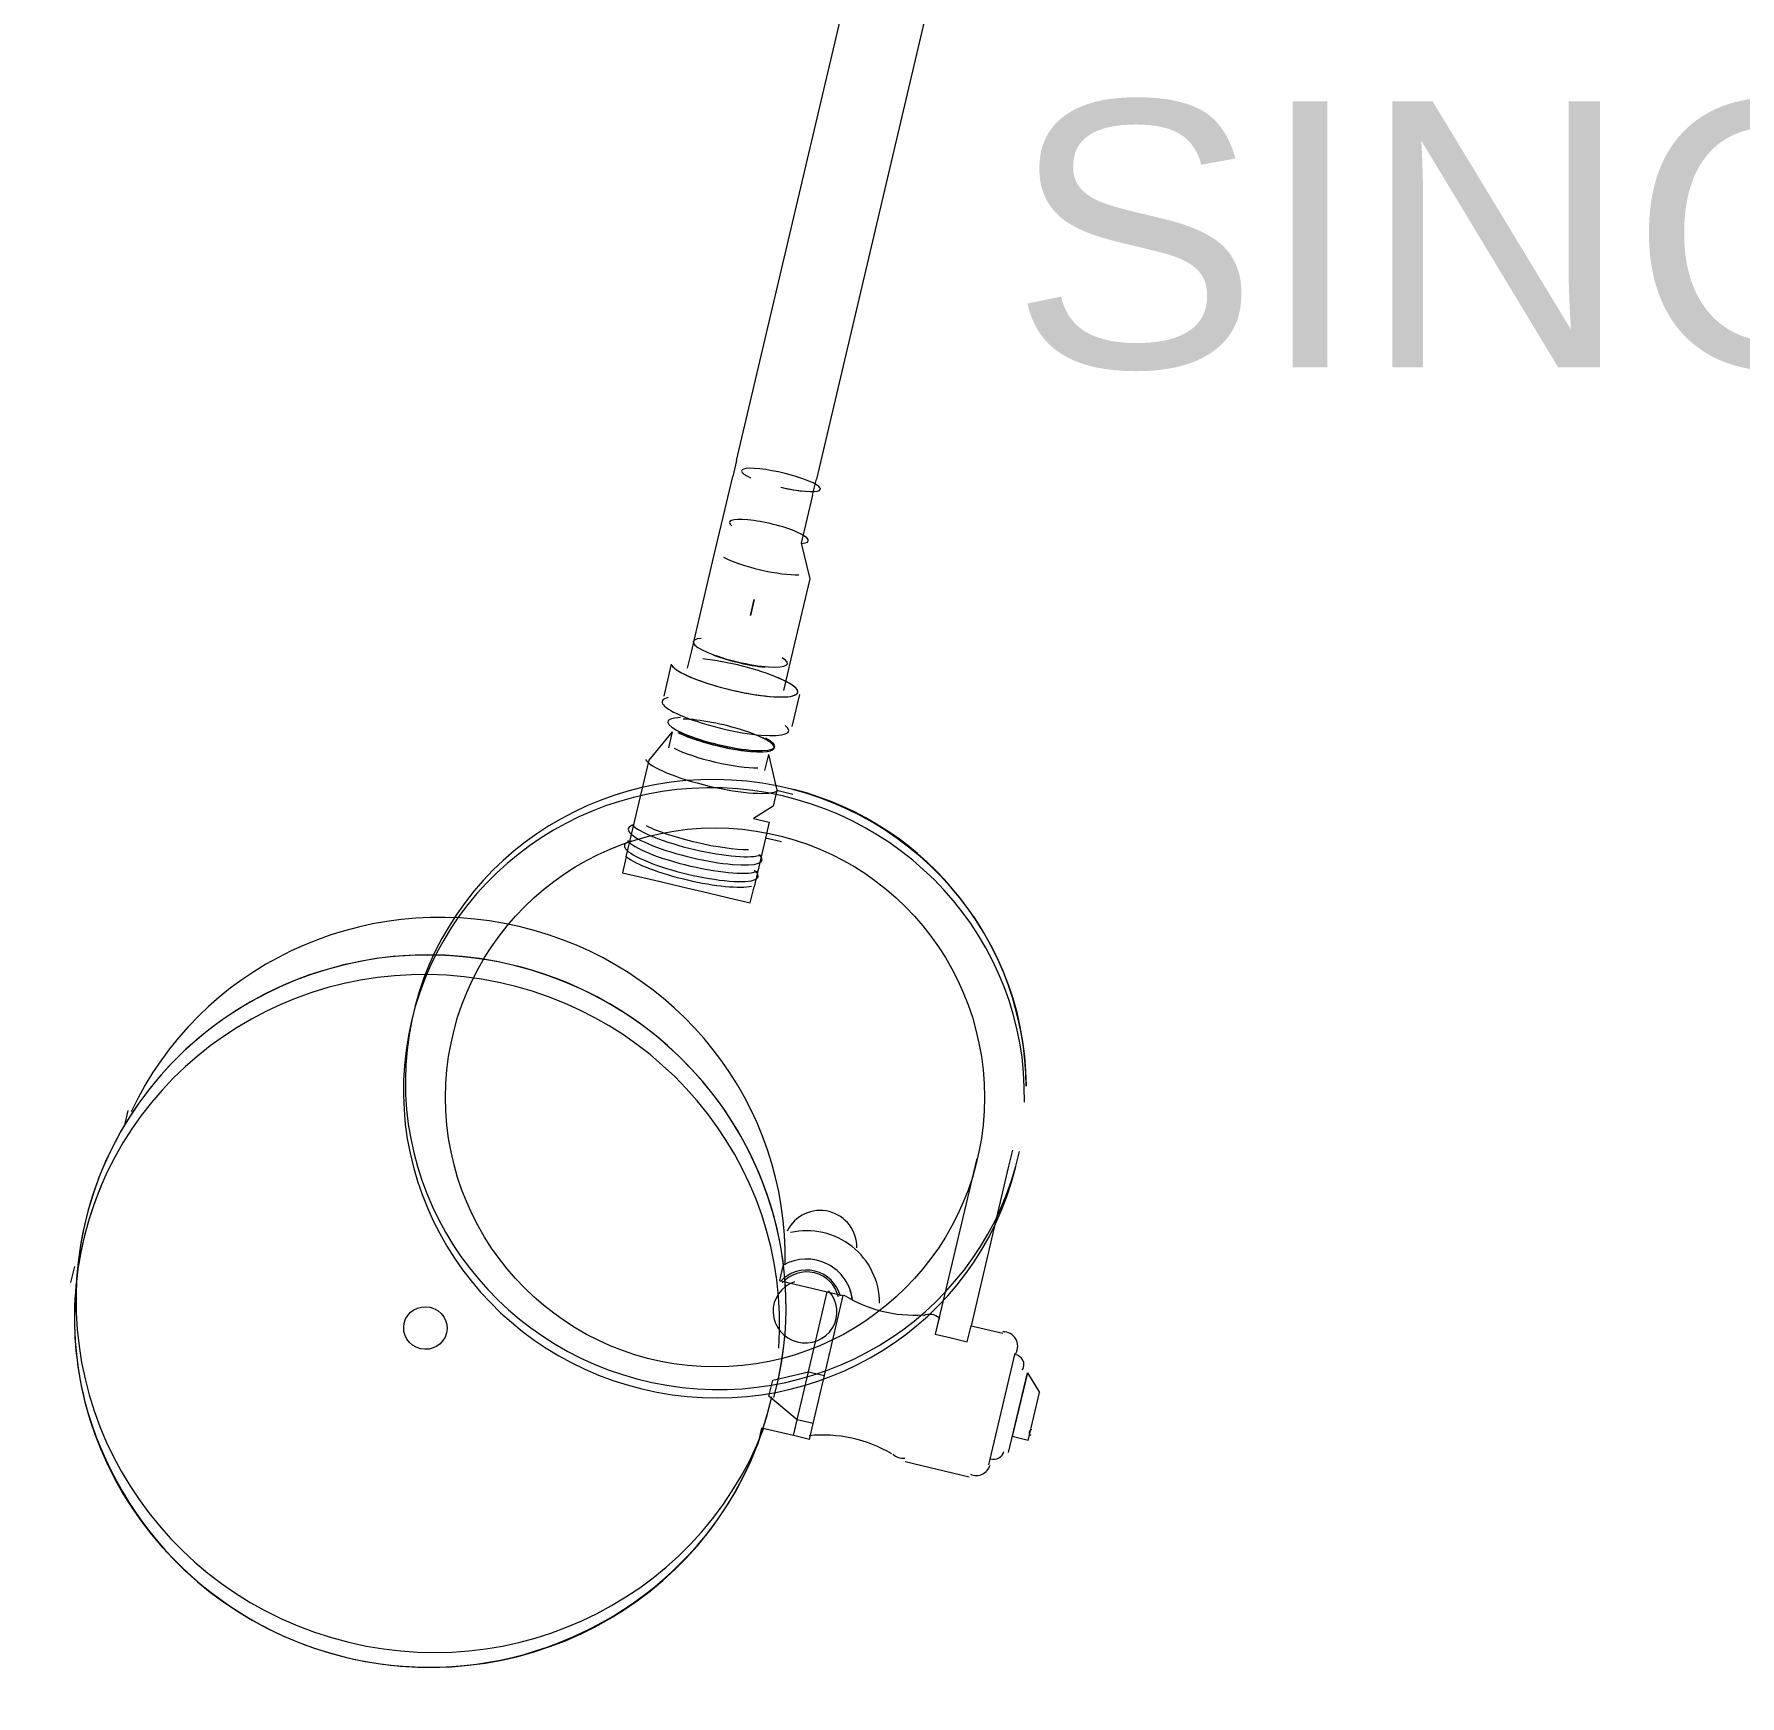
# Model space of a CAD drawing. Header units: millimetres. Extents: x 1448174 to 1599581, y -224422 to -106989.
# Drawn here: x 1484060 to 1484701, y -125889 to -125265 of the extents above; entities that cross this region are included whole.
import ezdxf

# ---------------------------------------------------------------- set-up
doc = ezdxf.new("R2010")
doc.units = ezdxf.units.MM
doc.header["$LTSCALE"] = 600
doc.header["$MEASUREMENT"] = 0
doc.layers.add('fun-text', color=250, linetype='Continuous')
doc.layers.add('furniture', color=30, linetype='Continuous', lineweight=9)
doc.styles.add('ARIAL', font='arial.ttf')

msp = doc.modelspace()

# ---------------------------------------------------------------- linework, layer by layer
at = {"layer": 'furniture', "ltscale": 25.4, "flags": 128}
for points in [[(1484324.2899, -125425.3058), (1484412.0617, -125052.6198)], [(1484442.0661, -125059.6861), (1484354.2943, -125432.3722)], [(1484324.2899, -125425.3058), (1484322.8767, -125431.3067)], [(1484318.6368, -125449.3093), (1484322.8767, -125431.3067)], [(1484352.881, -125438.373), (1484354.2943, -125432.3722)], [(1484352.881, -125438.373), (1484348.6412, -125456.3757)], [(1484315.8103, -125461.3111), (1484318.6368, -125449.3093)], [(1484308.7439, -125491.3154), (1484315.8103, -125461.3111)], [(1484348.6412, -125456.3757), (1484351.8155, -125469.7907)], [(1484351.8155, -125469.7907), (1484344.7492, -125499.7951)], [(1484329.5731, -125483.5535), (1484330.9864, -125477.5526)], [(1484330.9864, -125477.5526), (1484329.5731, -125483.5535)], [(1484330.9864, -125477.5526), (1484329.5731, -125483.5535)], [(1484329.5731, -125483.5535), (1484330.9864, -125477.5526)], [(1484307.3306, -125497.3163), (1484308.7439, -125491.3154)], [(1484305.9174, -125503.3172), (1484307.3306, -125497.3163)], [(1484344.7492, -125499.7951), (1484343.3359, -125505.796)], [(1484297.0899, -125513.9057), (1484299.9165, -125501.9039)], [(1484343.3359, -125505.796), (1484341.9226, -125511.7968)], [(1484347.9235, -125513.2101), (1484345.0969, -125525.2119)], [(1484291.4368, -125537.9092), (1484300.2643, -125527.3207)], [(1484298.851, -125533.3216), (1484300.2643, -125527.3207)], [(1484282.8828, -125574.2303), (1484291.4368, -125537.9092)], [(1484336.2695, -125535.8003), (1484334.8562, -125541.8012)], [(1484336.2695, -125535.8003), (1484339.4438, -125549.2154)], [(1484339.4438, -125549.2154), (1484338.0306, -125555.2163), (1484330.6164, -125559.8039), (1484336.6173, -125561.2171), (1484335.204, -125567.218)], [(1484339.4438, -125549.2154), (1484345.4447, -125550.6287)], [(1484335.204, -125567.218), (1484330.8898, -125585.5365)], [(1484341.2049, -125568.6313), (1484335.204, -125567.218)], [(1484282.8828, -125574.2303), (1484281.4695, -125580.2312), (1484287.4704, -125581.6444), (1484293.4713, -125583.0577), (1484305.473, -125585.8842), (1484311.4739, -125587.2975), (1484323.4757, -125590.1241), (1484329.4765, -125591.5373), (1484330.8898, -125585.5365)], [(1484094.3547, -125675.5053), (1484095.768, -125669.5044)], [(1484427.9472, -125684.3992), (1484426.5339, -125690.4001)], [(1484414.5321, -125687.5735), (1484398.9861, -125753.5832)], [(1484426.5339, -125690.4001), (1484412.4011, -125750.4089)], [(1484074.2211, -125734.1008), (1484075.6343, -125728.0999)], [(1484341.8039, -125727.4487), (1484340.3906, -125733.4496)], [(1484340.3906, -125733.4496), (1484358.3933, -125737.6894)], [(1484351.3269, -125767.6938), (1484358.3933, -125737.6894)], [(1484351.3269, -125767.6938), (1484358.3933, -125737.6894)], [(1484357.3278, -125769.107), (1484364.3941, -125739.1027)], [(1484358.3933, -125737.6894), (1484364.3941, -125739.1027)], [(1484400.3994, -125747.5823), (1484398.9861, -125753.5832), (1484404.987, -125754.9965), (1484410.9879, -125756.4097), (1484412.4011, -125750.4089)], [(1484412.4011, -125750.4089), (1484424.4029, -125753.2354)], [(1484419.0976, -125802.6557), (1484428.9905, -125760.6496)], [(1484337.9119, -125770.8681), (1484351.3269, -125767.6938)], [(1484347.0871, -125785.6964), (1484351.3269, -125767.6938)], [(1484347.0871, -125785.6964), (1484351.3269, -125767.6938)], [(1484351.3269, -125767.6938), (1484357.3278, -125769.107)], [(1484426.5117, -125798.0681), (1484433.5781, -125768.0637)], [(1484433.5781, -125768.0637), (1484427.925, -125792.0672)], [(1484433.5781, -125768.0637), (1484438.1657, -125775.4779)], [(1484336.4986, -125776.869), (1484337.9119, -125770.8681)], [(1484336.4986, -125776.869), (1484337.9119, -125770.8681)], [(1484353.0879, -125787.1097), (1484357.3278, -125769.107)], [(1484347.0871, -125785.6964), (1484336.4986, -125776.869)], [(1484433.9259, -125793.4805), (1484438.1657, -125775.4779)], [(1484345.6738, -125791.6973), (1484347.0871, -125785.6964)], [(1484345.6738, -125791.6973), (1484347.0871, -125785.6964)], [(1484353.0879, -125787.1097), (1484347.0871, -125785.6964)], [(1484351.6747, -125793.1106), (1484353.0879, -125787.1097)], [(1484333.672, -125788.8707), (1484332.2588, -125794.8716)], [(1484345.6738, -125791.6973), (1484333.672, -125788.8707)], [(1484351.6747, -125793.1106), (1484345.6738, -125791.6973)], [(1484433.9259, -125793.4805), (1484427.925, -125792.0672)], [(1484411.6834, -125807.2433), (1484387.6799, -125801.5902)]]:
    msp.add_lwpolyline(points, dxfattribs=at)
at = {"layer": 'furniture'}
msp.add_circle((1484316.2141, -125664.6136), 101.2425, dxfattribs=at)
at = {"layer": 'furniture', "ltscale": 25.4}
for centre, radius, start, end in [((1484316.9191, -125661.5093), 116.2495, 0.5468194, 75.572687), ((1484355.7231, -125720.8978), 13.7974, 75.6724822, 153.8310246), ((1484355.7231, -125720.8978), 13.7974, 359.1024089, 75.6724822), ((1484350.7401, -125742.0562), 27.327, 0.2835895, 102.9313036), ((1484391.2025, -125695.8384), 50.6024, 238.2158915, 273.6334391), ((1484396.8815, -125751.7886), 5.6353, 50.0928108, 113.8375201), ((1484424.5348, -125758.0925), 5.4321, 330.1494316, 91.555094), ((1484428.5072, -125765.0297), 3.7776, 329.1073163, 83.7028032), ((1484208.8471, -125744.9619), 133.7387, 194.4987435, 320.9619111), ((1484356.7624, -125842.0736), 50.6024, 59.2594052, 95.9323328), ((1484435.2996, -125790.5811), 1.0864, 89.2684551, 244.6491444), ((1484386.8134, -125794.5382), 5.6353, 227.6801125, 277.0048387), ((1484421.0243, -125796.8024), 3.7776, 251.7799313, 347.0120747), ((1484414.3736, -125801.2378), 5.4321, 245.8703723, 343.2925139)]:
    msp.add_arc(centre, radius, start, end, dxfattribs=at)
for centre, major_axis, ratio, start_param, end_param in [((1484341.0193, -125432.6309), (14.8047, -3.4867), 0.17763634, 4.74531146, 10.15729512), ((1484341.0193, -125432.6309), (-14.8047, 3.4867), 0.17763634, 1.6037188, 2.24313961), ((1484336.4556, -125452.0085), (14.8047, -3.4867), 0.19765734, 5.76264452, 9.81429522), ((1484333.8948, -125462.8821), (-17.4484, 4.1093), 0.19765734, 0.63508431, 2.53375), ((1484325.733, -125497.5378), (-17.7128, 4.1716), 0.19765734, 5.73621661, 9.94652392), ((1484325.733, -125497.5378), (-18.5059, 4.3584), 0.19765734, 1.04330328, 2.1366285), ((1484323.5357, -125506.8673), (-23.7933, 5.6036), 0.19765734, 0.12168911, 5.27892128), ((1484323.5357, -125506.8673), (-23.7933, 5.6036), 0.19765734, 0.12168911, 4.11948283), ((1484320.1178, -125521.38), (-23.7933, 5.6036), 0.19765734, 5.88674246, 9.80607938), ((1484318.531, -125528.118), (-20.0921, 4.7319), 0.19765734, 5.62351857, 10.05678379), ((1484318.4089, -125528.6363), (-20.0921, 4.7319), 0.19765734, 0.68131068, 5.53643439), ((1484318.4089, -125528.6363), (-20.0921, 4.7319), 0.19765734, 0.68131068, 3.85972998), ((1484318.4089, -125528.6363), (19.5634, -4.6074), 0.19765734, 3.82290333, 5.62985066), ((1484315.1142, -125542.6259), (25.2209, -5.9398), 0.19765734, 3.31525178, 6.11672472), ((1484317.0049, -125534.5977), (-20.0921, 4.7319), 0.19765734, 0.68816476, 2.48149304), ((1484315.8051, -125662.9114), (113.6793, -26.7728), 0.98027117, 0.20529994, 6.27090629), ((1484316.5435, -125659.7761), (113.6793, -26.7728), 0.98027117, 0.23039411, 6.29723013), ((1484308.7667, -125569.5777), (25.1372, -5.9201), 0.19765734, 2.76830263, 6.64205038), ((1484309.4991, -125566.4679), (25.1372, -5.9201), 0.19765734, 3.41299871, 6.02272273), ((1484310.14, -125563.7467), (-25.1372, 5.9201), 0.19765734, 0.71282759, 2.45004671), ((1484307.3019, -125575.7974), (-25.1372, 5.9201), 0.19765734, 5.86968893, 9.82262494), ((1484308.0343, -125572.6876), (-25.1372, 5.9201), 0.19765734, 0.22714234, 2.92373887), ((1484306.8136, -125577.8707), (-25.2209, 5.9398), 0.19765734, 0.38678195, 2.76965684), ((1484306.8136, -125577.8707), (25.2209, -5.9398), 0.19765734, 3.52837461, 5.9112495), ((1484213.9586, -125723.3327), (125.3116, -29.5123), 0.98027117, 0.20301188, 2.94168086), ((1484209.5285, -125742.1431), (129.9636, -30.6079), 0.98027117, 6.24679675, 12.43510886), ((1484209.5285, -125742.1431), (129.9636, -30.6079), 0.98027117, 0.01140299, 3.27091219), ((1484208.008, -125748.5994), (129.0724, -30.398), 0.98027117, 0.1571497, 6.2982161), ((1484208.008, -125748.5994), (129.0724, -30.398), 0.98027117, 2.97939096, 3.60942883), ((1484350.6873, -125742.2804), (-12.6702, 2.984), 0.98027117, 3.60866383, 5.79738791), ((1484350.7264, -125742.1144), (-11.8306, 2.7862), 0.98027117, 3.5976092, 5.80874558), ((1484350.6873, -125742.2804), (16.7875, -3.9537), 0.98027117, 0.32659684, 2.33178138), ((1484350.6873, -125742.2804), (-16.7717, 3.9499), 0.98027117, 3.4681895, 5.47337403), ((1484350.0271, -125745.0838), (11.6976, -2.7549), 0.98027117, 2.13479469, 7.24765948), ((1484208.008, -125748.5994), (129.0724, -30.398), 0.98027117, 5.85125177, 6.2982161)]:
    msp.add_ellipse(centre, major_axis=major_axis, ratio=ratio, start_param=start_param, end_param=end_param, dxfattribs=at)
msp.add_ellipse((1484207.3803, -125751.2647), major_axis=(-7.931, 1.8678), ratio=0.98027117, dxfattribs=at)

# ---------------------------------------------------------------- texts
at = {"layer": 'fun-text', "lineweight": -3, "insert": (1484427.243, -125290.3526), "char_height": 100, "attachment_point": 1, "style": 'ARIAL'}
msp.add_mtext_dynamic_manual_height_columns('SINGLE DOME OT LIGHT', width=2343.115139, gutter_width=1375, heights=[0], dxfattribs=at)

doc.saveas('drawing.dxf')
